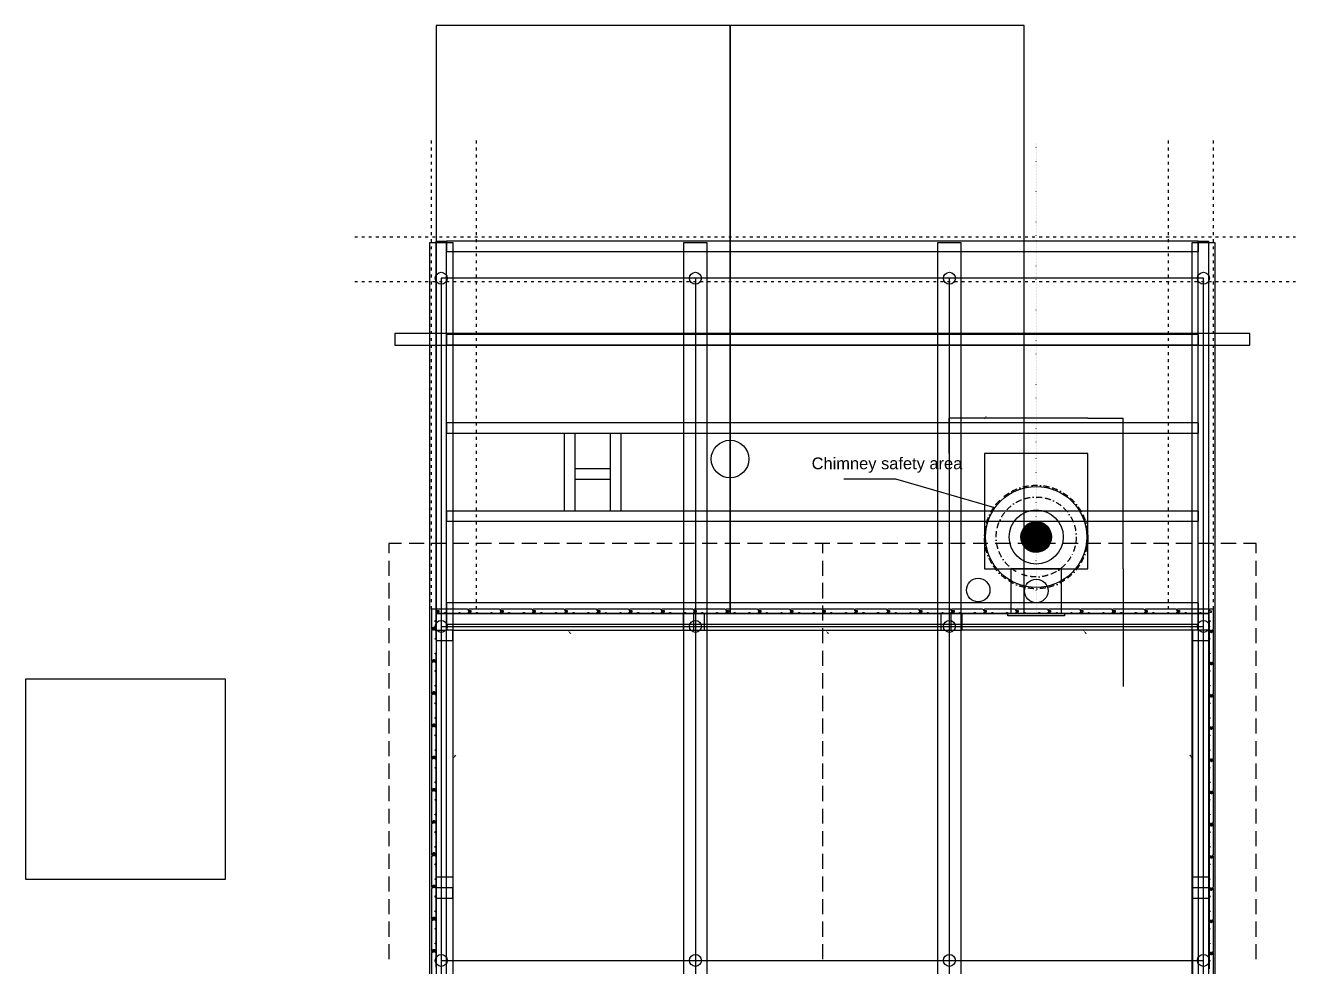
# Model space of a CAD drawing. Header units: millimetres. Extents: x -32864 to 44414, y -51818 to 3927.
# Drawn here: x -5400 to 0, y -17372 to -13371 of the extents above; entities that cross this region are included whole.
import ezdxf

# ---------------------------------------------------------------- set-up
doc = ezdxf.new("R2010")
doc.units = ezdxf.units.MM
doc.header["$MEASUREMENT"] = 0
for name, pattern in [('ACAD_ISO03W100', [30, 12, -18]), ('BORDERX2', [88.9, 25.4, -12.7, 25.4, -12.7, 0, -12.7]), ('DOT', [6.35, 0, -6.35])]:
    doc.linetypes.add(name, pattern=pattern)
doc.layers.get('0').update_dxf_attribs({"true_color": 0xffffff})
for name, color, linetype, lineweight, true_color in [('Dim', 1, 'Continuous', 25, 0xff0000), ('elements', 4, 'Continuous', 25, 0x00ffff), ('Elements2', 54, 'Continuous', 25, 0x7f7f00), ('fundament', 5, 'Continuous', 25, 0x0000ff), ('rostverk', 3, 'Continuous', 25, 0x00ff00)]:
    doc.layers.add(name, color=color, linetype=linetype, lineweight=lineweight, true_color=true_color)
doc.layers.add('heater', color=6, linetype='Continuous', true_color=0xff00ff)
doc.styles.get("Standard").update_dxf_attribs({"font": ''})
doc.styles.add('textstyle9', font='')
doc.styles.get('Standard').set_extended_font_data('txt')
doc.styles.get('textstyle9').set_extended_font_data('Arial')
doc.dimstyles.get("Standard").update_dxf_attribs({"dimtxt": 18, "dimasz": 18, "dimexe": 9, "dimexo": 4.5, "dimgap": 4.5, "dimtad": 1, "dimtxsty": 'Standard', "dimcen": 2.5, "dimadec": 0, "dimazin": 0, "dimtfac": 1, "dimtmove": 0, "dimatfit": 3, "dimfxl": 1, "dimarcsym": 0})

# ---------------------------------------------------------------- blocks, each defined once
blk = doc.blocks.new('UpperView')
at = {"layer": 'elements'}
for points in [[(770.6, 4714.8), (760.5, 4731.7), (775.7, 4718.2)], [(1866.7, 4714.8), (1856.6, 4731.7), (1871.8, 4718.2)], [(2962.8, 4714.8), (2951, 4731.7), (2967.8, 4718.2)], [(286.7, 4197.1), (271.5, 4183.7), (281.6, 4202.2)], [(3408, 4202.2), (3416.4, 4183.7), (3402.9, 4198.8)]]:
    blk.add_hatch(color=256, dxfattribs=at).paths.add_polyline_path(points)
for points in [[(54, 5099.3), (0, 5099.3), (0, 5058.8)], [(150.1, 5099.3), (86, 5099.3)], [(244.5, 5099.3), (182.1, 5099.3)], [(340.6, 5099.3), (276.5, 5099.3)], [(436.7, 5099.3), (372.7, 5099.3)], [(532.9, 5099.3), (468.8, 5099.3)], [(629, 5099.3), (564.9, 5099.3)], [(725.1, 5099.3), (661, 5099.3)], [(821.2, 5099.3), (757.1, 5099.3)], [(917.3, 5099.3), (853.3, 5099.3)], [(1011.8, 5099.3), (949.4, 5099.3)], [(1107.9, 5099.3), (1043.8, 5099.3)], [(1204, 5099.3), (1139.9, 5099.3)], [(1300.1, 5099.3), (1236, 5099.3)], [(1396.2, 5099.3), (1332.2, 5099.3)], [(1492.4, 5099.3), (1428.3, 5099.3)], [(1588.5, 5099.3), (1524.4, 5099.3)], [(1682.9, 5099.3), (1620.5, 5099.3)], [(1779, 5099.3), (1716.6, 5099.3)], [(1875.1, 5099.3), (1811.1, 5099.3)], [(1844.8, 5058.8), (1844.8, 5099.3)], [(1971.3, 5099.3), (1907.2, 5099.3)], [(2067.4, 5099.3), (2003.3, 5099.3)], [(2163.5, 5099.3), (2099.4, 5099.3)], [(2259.6, 5099.3), (2195.5, 5099.3)], [(2355.7, 5099.3), (2291.7, 5099.3)], [(2450.2, 5099.3), (2387.8, 5099.3)], [(2546.3, 5099.3), (2483.9, 5099.3)], [(2644.1, 5099.3), (2578.3, 5099.3)], [(2738.5, 5099.3), (2674.4, 5099.3)], [(2834.6, 5099.3), (2770.6, 5099.3)], [(2930.8, 5099.3), (2866.7, 5099.3)], [(3026.9, 5099.3), (2962.8, 5099.3)], [(3123, 5099.3), (3058.9, 5099.3)], [(3219.1, 5099.3), (3155, 5099.3)], [(3315.2, 5099.3), (3251.1, 5099.3)], [(3411.3, 5099.3), (3345.6, 5099.3)], [(3505.8, 5099.3), (3441.7, 5099.3)], [(3601.9, 5099.3), (3537.8, 5099.3)], [(3687.9, 5058.8), (3687.9, 5099.3), (3633.9, 5099.3)], [(0, 5026.8), (0, 4962.7)], [(1844.8, 4962.7), (1844.8, 5026.8)], [(3687.9, 4962.7), (3687.9, 5026.8)], [(0, 4932.4), (0, 4866.6)], [(1844.8, 4866.6), (1844.8, 4932.4)], [(3687.9, 4866.6), (3687.9, 4932.4)], [(0, 4836.2), (0, 4772.2)], [(200.7, 4817.7), (200.7, 4821.1), (182.1, 4821.1), (182.1, 4735.1), (185.5, 4731.7)], [(204, 4821.1), (200.7, 4817.7)], [(200.7, 4817.7), (200.7, 4772.2)], [(200.7, 4814.3), (212.5, 4814.3)], [(212.5, 4807.6), (200.7, 4807.6)], [(337.3, 4817.7), (333.9, 4821.1), (204, 4821.1)], [(212.5, 4814.3), (212.5, 4807.6)], [(473.8, 4817.7), (470.5, 4821.1), (340.6, 4821.1), (337.3, 4817.7)], [(337.3, 4817.7), (337.3, 4814.3)], [(337.3, 4814.3), (349.1, 4814.3), (349.1, 4807.6), (337.3, 4807.6), (337.3, 4807.6), (347.4, 4807.6), (347.4, 4812.6), (337.3, 4814.3), (337.3, 4814.3)], [(337.3, 4807.6), (337.3, 4802.5), (372.7, 4802.5)], [(610.4, 4817.7), (607.1, 4821.1), (477.2, 4821.1), (473.8, 4817.7)], [(473.8, 4817.7), (473.8, 4814.3)], [(473.8, 4814.3), (485.6, 4814.3), (485.6, 4807.6), (473.8, 4807.6), (473.8, 4807.6), (484, 4807.6), (484, 4812.6), (473.8, 4814.3), (473.8, 4814.3)], [(473.8, 4807.6), (473.8, 4802.5), (509.3, 4802.5)], [(748.7, 4817.7), (745.3, 4821.1), (615.5, 4821.1), (610.4, 4817.7)], [(610.4, 4817.7), (610.4, 4814.3)], [(610.4, 4814.3), (622.2, 4814.3), (622.2, 4807.6), (610.4, 4807.6), (610.4, 4807.6), (622.2, 4807.6), (622.2, 4812.6), (610.4, 4814.3), (610.4, 4814.3)], [(610.4, 4807.6), (610.4, 4802.5)], [(885.3, 4817.7), (881.9, 4821.1), (752.1, 4821.1), (748.7, 4817.7)], [(748.7, 4817.7), (748.7, 4814.3)], [(748.7, 4814.3), (758.8, 4814.3), (758.8, 4807.6), (748.7, 4807.6), (748.7, 4807.6), (758.8, 4807.6), (758.8, 4812.6), (748.7, 4814.3), (748.7, 4814.3)], [(748.7, 4807.6), (748.7, 4802.5), (784.1, 4802.5)], [(1021.9, 4817.7), (1018.5, 4821.1), (888.7, 4821.1), (885.3, 4817.7)], [(885.3, 4814.3), (885.3, 4817.7)], [(885.3, 4814.3), (897.1, 4814.3), (897.1, 4807.6), (885.3, 4807.6), (885.3, 4807.6), (895.4, 4807.6), (895.4, 4812.6), (885.3, 4814.3), (885.3, 4814.3)], [(920.7, 4802.5), (885.3, 4802.5), (885.3, 4807.6)], [(1158.5, 4817.7), (1155.1, 4821.1), (1025.3, 4821.1), (1021.9, 4817.7)], [(1021.9, 4817.7), (1021.9, 4814.3)], [(1021.9, 4814.3), (1033.7, 4814.3), (1033.7, 4807.6), (1021.9, 4807.6), (1021.9, 4807.6), (1032, 4807.6), (1032, 4812.6), (1021.9, 4814.3), (1021.9, 4814.3)], [(1057.3, 4802.5), (1021.9, 4802.5), (1021.9, 4807.6)], [(1295.1, 4817.7), (1291.7, 4821.1), (1161.8, 4821.1), (1158.5, 4817.7)], [(1158.5, 4817.7), (1158.5, 4814.3)], [(1158.5, 4814.3), (1170.3, 4814.3), (1170.3, 4807.6), (1158.5, 4807.6), (1158.5, 4807.6), (1168.6, 4807.6), (1168.6, 4812.6), (1158.5, 4814.3), (1158.5, 4814.3)], [(1158.5, 4807.6), (1158.5, 4802.5), (1193.9, 4802.5)], [(1433.3, 4817.7), (1430, 4821.1), (1300.1, 4821.1), (1295.1, 4817.7)], [(1295.1, 4817.7), (1295.1, 4814.3)], [(1295.1, 4814.3), (1306.9, 4814.3), (1306.9, 4807.6), (1295.1, 4807.6), (1295.1, 4807.6), (1306.9, 4807.6), (1306.9, 4812.6), (1295.1, 4814.3), (1295.1, 4814.3)], [(1295.1, 4807.6), (1295.1, 4802.5)], [(1569.9, 4817.7), (1566.6, 4821.1), (1436.7, 4821.1), (1433.3, 4817.7)], [(1433.3, 4817.7), (1433.3, 4814.3)], [(1433.3, 4814.3), (1443.5, 4814.3), (1443.5, 4807.6), (1433.3, 4807.6), (1433.3, 4807.6), (1443.5, 4807.6), (1443.5, 4812.6), (1433.3, 4814.3), (1433.3, 4814.3)], [(1433.3, 4807.6), (1433.3, 4802.5)], [(1706.5, 4817.7), (1703.1, 4821.1), (1573.3, 4821.1), (1569.9, 4817.7)], [(1569.9, 4817.7), (1569.9, 4814.3)], [(1569.9, 4814.3), (1581.7, 4814.3), (1581.7, 4807.6), (1569.9, 4807.6), (1569.9, 4807.6), (1580, 4807.6), (1580, 4812.6), (1569.9, 4814.3), (1569.9, 4814.3)], [(1569.9, 4807.6), (1569.9, 4802.5)], [(1844.8, 4817.7), (1839.7, 4821.1), (1709.9, 4821.1), (1706.5, 4817.7)], [(1706.5, 4817.7), (1706.5, 4814.3)], [(1706.5, 4814.3), (1718.3, 4814.3), (1718.3, 4807.6), (1706.5, 4807.6), (1706.5, 4807.6), (1716.6, 4807.6), (1716.6, 4812.6), (1706.5, 4814.3), (1706.5, 4814.3)], [(1706.5, 4807.6), (1706.5, 4802.5), (1741.9, 4802.5)], [(1844.8, 4772.2), (1844.8, 4836.2)], [(1981.4, 4814.3), (1981.4, 4817.7), (1978, 4821.1), (1848.2, 4821.1), (1844.8, 4817.7)], [(1844.8, 4817.7), (1844.8, 4814.3)], [(1844.8, 4814.3), (1854.9, 4814.3), (1854.9, 4807.6), (1844.8, 4807.6), (1844.8, 4807.6), (1853.2, 4807.6), (1853.2, 4812.6), (1844.8, 4814.3), (1844.8, 4814.3)], [(1844.8, 4807.6), (1844.8, 4802.5)], [(2118, 4817.7), (2114.6, 4821.1), (1984.7, 4821.1), (1981.4, 4817.7)], [(1981.4, 4814.3), (1991.5, 4814.3), (1991.5, 4807.6), (1981.4, 4807.6), (1981.4, 4807.6), (1991.5, 4807.6), (1991.5, 4812.6), (1981.4, 4814.3), (1981.4, 4814.3)], [(2015.1, 4802.5), (1981.4, 4802.5), (1981.4, 4807.6)], [(2254.6, 4817.7), (2251.2, 4821.1), (2121.3, 4821.1), (2118, 4817.7)], [(2118, 4814.3), (2118, 4817.7)], [(2118, 4814.3), (2128.1, 4814.3), (2128.1, 4807.6), (2118, 4807.6), (2118, 4807.6), (2128.1, 4807.6), (2128.1, 4812.6), (2118, 4814.3), (2118, 4814.3)], [(2153.4, 4802.5), (2118, 4802.5), (2118, 4807.6)], [(2391.1, 4817.7), (2387.8, 4821.1), (2257.9, 4821.1), (2254.6, 4817.7)], [(2254.6, 4814.3), (2266.4, 4814.3), (2266.4, 4807.6), (2254.6, 4807.6), (2254.6, 4807.6), (2264.7, 4807.6), (2264.7, 4812.6), (2254.6, 4814.3), (2254.6, 4817.7)], [(2254.6, 4802.5), (2254.6, 4807.6)], [(2529.4, 4814.3), (2529.4, 4817.7), (2524.4, 4821.1), (2394.5, 4821.1), (2391.1, 4817.7)], [(2391.1, 4814.3), (2391.1, 4817.7)], [(2391.1, 4814.3), (2402.9, 4814.3), (2402.9, 4807.6), (2391.1, 4807.6), (2391.1, 4807.6), (2401.3, 4807.6), (2401.3, 4812.6), (2391.1, 4814.3), (2391.1, 4814.3)], [(2391.1, 4802.5), (2391.1, 4807.6)], [(2666, 4817.7), (2662.6, 4821.1), (2532.8, 4821.1), (2529.4, 4817.7)], [(2529.4, 4814.3), (2539.5, 4814.3), (2539.5, 4807.6), (2529.4, 4807.6), (2529.4, 4807.6), (2537.8, 4807.6), (2537.8, 4812.6), (2529.4, 4814.3), (2529.4, 4814.3)], [(2529.4, 4807.6), (2529.4, 4802.5)], [(2802.6, 4814.3), (2802.6, 4817.7), (2799.2, 4821.1), (2669.4, 4821.1), (2666, 4817.7)], [(2666, 4814.3), (2676.1, 4814.3), (2676.1, 4807.6), (2666, 4807.6), (2666, 4807.6), (2676.1, 4807.6), (2676.1, 4812.6), (2666, 4814.3), (2666, 4817.7)], [(2666, 4807.6), (2666, 4802.5), (2699.7, 4802.5)], [(2939.2, 4817.7), (2935.8, 4821.1), (2806, 4821.1), (2802.6, 4817.7)], [(2802.6, 4814.3), (2812.7, 4814.3), (2812.7, 4807.6), (2802.6, 4807.6), (2802.6, 4807.6), (2812.7, 4807.6), (2812.7, 4812.6), (2802.6, 4814.3), (2802.6, 4814.3)], [(2838, 4802.5), (2802.6, 4802.5), (2802.6, 4807.6)], [(3075.8, 4817.7), (3072.4, 4821.1), (2942.6, 4821.1), (2939.2, 4817.7)], [(2939.2, 4817.7), (2939.2, 4814.3)], [(2939.2, 4814.3), (2951, 4814.3), (2951, 4807.6), (2939.2, 4807.6), (2939.2, 4807.6), (2949.3, 4807.6), (2949.3, 4812.6), (2939.2, 4814.3), (2939.2, 4814.3)], [(2974.6, 4802.5), (2939.2, 4802.5), (2939.2, 4807.6)], [(3214, 4817.7), (3209, 4821.1), (3079.1, 4821.1), (3075.8, 4817.7)], [(3075.8, 4817.7), (3075.8, 4814.3)], [(3075.8, 4814.3), (3087.6, 4814.3), (3087.6, 4807.6), (3075.8, 4807.6), (3075.8, 4807.6), (3085.9, 4807.6), (3085.9, 4812.6), (3075.8, 4814.3), (3075.8, 4814.3)], [(3075.8, 4807.6), (3075.8, 4802.5), (3111.2, 4802.5)], [(3350.6, 4817.7), (3347.3, 4821.1), (3217.4, 4821.1), (3214, 4817.7)], [(3214, 4817.7), (3214, 4814.3)], [(3214, 4814.3), (3224.2, 4814.3), (3224.2, 4807.6), (3214, 4807.6), (3214, 4807.6), (3222.5, 4807.6), (3222.5, 4812.6), (3214, 4814.3), (3214, 4814.3)], [(3214, 4802.5), (3214, 4807.6)], [(3487.2, 4817.7), (3483.8, 4821.1), (3354, 4821.1), (3350.6, 4817.7)], [(3350.6, 4814.3), (3350.6, 4817.7)], [(3350.6, 4814.3), (3360.8, 4814.3), (3360.8, 4807.6), (3350.6, 4807.6), (3350.6, 4807.6), (3360.8, 4807.6), (3360.8, 4812.6), (3350.6, 4814.3), (3350.6, 4814.3)], [(3350.6, 4802.5), (3350.6, 4807.6)], [(3502.4, 4731.7), (3505.8, 4735.1), (3505.8, 4821.1), (3487.2, 4821.1), (3487.2, 4817.7)], [(3487.2, 4772.2), (3487.2, 4817.7)], [(3487.2, 4807.6), (3497.3, 4807.6), (3497.3, 4812.6), (3487.2, 4814.3)], [(3687.9, 4772.2), (3687.9, 4836.2)], [(200.7, 4767.1), (197.3, 4767.1), (197.3, 4772.2), (200.7, 4772.2)], [(200.7, 4802.5), (239.5, 4802.5)], [(200.7, 4731.7), (200.7, 4802.5)], [(200.7, 4731.7), (200.7, 4767.1)], [(236.1, 4802.5), (236.1, 4805.9), (239.5, 4805.9), (239.5, 4802.5), (246.2, 4802.5)], [(246.2, 4802.5), (337.3, 4802.5)], [(246.2, 4731.7), (246.2, 4802.5)], [(298.5, 4802.5), (298.5, 4805.9), (301.8, 4805.9), (301.8, 4802.5)], [(372.7, 4802.5), (372.7, 4805.9), (377.7, 4805.9), (377.7, 4802.5)], [(372.7, 4802.5), (438.4, 4802.5)], [(435.1, 4802.5), (435.1, 4805.9), (438.4, 4805.9), (438.4, 4802.5), (473.8, 4802.5)], [(509.3, 4802.5), (509.3, 4805.9), (512.6, 4805.9), (512.6, 4802.5)], [(509.3, 4802.5), (512.6, 4802.5), (519.4, 4802.5), (526.1, 4802.5), (531.2, 4802.5), (537.9, 4802.5), (544.7, 4802.5), (549.7, 4802.5), (556.5, 4802.5), (561.5, 4802.5), (568.3, 4802.5), (575, 4802.5), (580.1, 4802.5), (586.8, 4802.5), (593.6, 4802.5), (598.6, 4802.5), (605.4, 4802.5), (610.4, 4802.5), (617.2, 4802.5), (623.9, 4802.5), (629, 4802.5), (635.7, 4802.5), (642.5, 4802.5), (647.5, 4802.5), (654.3, 4802.5), (659.3, 4802.5), (666.1, 4802.5), (672.8, 4802.5), (677.9, 4802.5), (684.6, 4802.5), (691.4, 4802.5), (696.4, 4802.5), (703.2, 4802.5), (708.2, 4802.5), (713.3, 4802.5)], [(571.6, 4802.5), (571.6, 4805.9), (576.7, 4805.9), (576.7, 4802.5)], [(645.8, 4802.5), (645.8, 4805.9), (650.9, 4805.9), (650.9, 4802.5)], [(708.2, 4802.5), (708.2, 4805.9), (713.3, 4805.9), (713.3, 4802.5), (748.7, 4802.5)], [(784.1, 4802.5), (784.1, 4805.9), (787.5, 4805.9), (787.5, 4802.5), (846.5, 4802.5)], [(787.5, 4802.5), (784.1, 4802.5)], [(846.5, 4802.5), (846.5, 4805.9), (849.9, 4805.9), (849.9, 4802.5), (885.3, 4802.5)], [(849.9, 4802.5), (846.5, 4802.5)], [(920.7, 4802.5), (920.7, 4805.9), (924.1, 4805.9), (924.1, 4802.5), (983.1, 4802.5)], [(924.1, 4802.5), (920.7, 4802.5)], [(983.1, 4802.5), (983.1, 4805.9), (986.5, 4805.9), (986.5, 4802.5), (1021.9, 4802.5)], [(986.5, 4802.5), (983.1, 4802.5)], [(1057.3, 4802.5), (1057.3, 4805.9), (1062.4, 4805.9), (1062.4, 4802.5), (1119.7, 4802.5)], [(1062.4, 4802.5), (1057.3, 4802.5)], [(1119.7, 4802.5), (1119.7, 4805.9), (1124.7, 4805.9), (1124.7, 4802.5)], [(1119.7, 4802.5), (1158.5, 4802.5)], [(1193.9, 4802.5), (1193.9, 4805.9), (1198.9, 4805.9), (1198.9, 4802.5)], [(1198.9, 4802.5), (1193.9, 4802.5)], [(1256.3, 4802.5), (1198.9, 4802.5)], [(1251.2, 4802.5), (1251.2, 4731.7), (1295.1, 4731.7)], [(1256.3, 4802.5), (1256.3, 4805.9), (1261.3, 4805.9), (1261.3, 4802.5)], [(1256.3, 4802.5), (1295.1, 4802.5)], [(1295.1, 4802.5), (1295.1, 4731.7), (1340.6, 4731.7)], [(1295.1, 4802.5), (1335.5, 4802.5)], [(1330.5, 4802.5), (1330.5, 4805.9), (1335.5, 4805.9), (1335.5, 4802.5), (1340.6, 4802.5)], [(1340.6, 4802.5), (1392.9, 4802.5), (1401.3, 4802.5), (1411.4, 4802.5), (1419.8, 4802.5), (1428.3, 4802.5), (1436.7, 4802.5), (1445.1, 4802.5), (1453.6, 4802.5), (1462, 4802.5), (1470.4, 4802.5), (1478.9, 4802.5), (1487.3, 4802.5), (1495.7, 4802.5), (1505.8, 4802.5), (1514.3, 4802.5), (1522.7, 4802.5), (1531.1, 4802.5), (1534.5, 4802.5)], [(1340.6, 4802.5), (1340.6, 4731.7), (2347.3, 4731.7)], [(1392.9, 4802.5), (1392.9, 4805.9), (1397.9, 4805.9), (1397.9, 4802.5)], [(1468.7, 4802.5), (1468.7, 4805.9), (1472.1, 4805.9), (1472.1, 4802.5)], [(1531.1, 4802.5), (1531.1, 4805.9), (1534.5, 4805.9), (1534.5, 4802.5), (1569.9, 4802.5)], [(1569.9, 4802.5), (1608.7, 4802.5)], [(1605.3, 4802.5), (1605.3, 4805.9), (1608.7, 4805.9), (1608.7, 4802.5), (1667.7, 4802.5)], [(1667.7, 4802.5), (1667.7, 4805.9), (1671.1, 4805.9), (1671.1, 4802.5), (1706.5, 4802.5)], [(1671.1, 4802.5), (1667.7, 4802.5)], [(1741.9, 4802.5), (1741.9, 4805.9), (1747, 4805.9), (1747, 4802.5), (1804.3, 4802.5)], [(1747, 4802.5), (1741.9, 4802.5)], [(1804.3, 4802.5), (1804.3, 4805.9), (1809.4, 4805.9), (1809.4, 4802.5), (1844.8, 4802.5)], [(1809.4, 4802.5), (1804.3, 4802.5)], [(1844.8, 4802.5), (1946, 4802.5)], [(1878.5, 4802.5), (1878.5, 4805.9), (1883.6, 4805.9), (1883.6, 4802.5)], [(1940.9, 4802.5), (1940.9, 4805.9), (1946, 4805.9), (1946, 4802.5), (1981.4, 4802.5)], [(2015.1, 4802.5), (2015.1, 4805.9), (2020.2, 4805.9), (2020.2, 4802.5)], [(2015.1, 4802.5), (2082.6, 4802.5)], [(2077.5, 4802.5), (2077.5, 4805.9), (2082.6, 4805.9), (2082.6, 4802.5), (2118, 4802.5)], [(2153.4, 4802.5), (2153.4, 4805.9), (2156.7, 4805.9), (2156.7, 4802.5)], [(2153.4, 4802.5), (2293.3, 4802.5)], [(2215.8, 4802.5), (2215.8, 4805.9), (2219.1, 4805.9), (2219.1, 4802.5)], [(2290, 4802.5), (2290, 4805.9), (2293.3, 4805.9), (2293.3, 4802.5), (2347.3, 4802.5)], [(2347.3, 4802.5), (2347.3, 4731.7), (2391.1, 4731.7)], [(2347.3, 4802.5), (2391.1, 4802.5)], [(2352.4, 4802.5), (2352.4, 4805.9), (2355.7, 4805.9), (2355.7, 4802.5)], [(2391.1, 4731.7), (2391.1, 4802.5), (2436.7, 4802.5)], [(2426.6, 4802.5), (2426.6, 4805.9), (2431.6, 4805.9), (2431.6, 4802.5)], [(2488.9, 4802.5), (2436.7, 4802.5)], [(2436.7, 4802.5), (2436.7, 4731.7)], [(2488.9, 4805.9), (2494, 4805.9), (2494, 4802.5), (2488.9, 4802.5), (2488.9, 4805.9)], [(2494, 4802.5), (2666, 4802.5)], [(2563.1, 4802.5), (2563.1, 4805.9), (2568.2, 4805.9), (2568.2, 4802.5)], [(2625.5, 4802.5), (2625.5, 4805.9), (2630.6, 4805.9), (2630.6, 4802.5)], [(2699.7, 4802.5), (2699.7, 4805.9), (2704.8, 4805.9), (2704.8, 4802.5), (2762.1, 4802.5)], [(2704.8, 4802.5), (2699.7, 4802.5)], [(2762.1, 4802.5), (2762.1, 4805.9), (2767.2, 4805.9), (2767.2, 4802.5), (2802.6, 4802.5)], [(2767.2, 4802.5), (2762.1, 4802.5)], [(2838, 4802.5), (2838, 4805.9), (2841.4, 4805.9), (2841.4, 4802.5), (2900.4, 4802.5)], [(2841.4, 4802.5), (2838, 4802.5)], [(2900.4, 4802.5), (2900.4, 4805.9), (2903.8, 4805.9), (2903.8, 4802.5)], [(2900.4, 4802.5), (2939.2, 4802.5)], [(2974.6, 4802.5), (2974.6, 4805.9), (2978, 4805.9), (2978, 4802.5), (3037, 4802.5)], [(2978, 4802.5), (2974.6, 4802.5)], [(3037, 4802.5), (3037, 4805.9), (3040.4, 4805.9), (3040.4, 4802.5)], [(3037, 4802.5), (3075.8, 4802.5)], [(3111.2, 4802.5), (3111.2, 4805.9), (3116.2, 4805.9), (3116.2, 4802.5), (3173.6, 4802.5)], [(3116.2, 4802.5), (3111.2, 4802.5)], [(3173.6, 4802.5), (3173.6, 4805.9), (3178.6, 4805.9), (3178.6, 4802.5)], [(3173.6, 4802.5), (3178.6, 4802.5), (3183.7, 4802.5), (3188.8, 4802.5), (3193.8, 4802.5), (3198.9, 4802.5), (3205.6, 4802.5), (3210.7, 4802.5), (3215.7, 4802.5), (3220.8, 4802.5), (3225.8, 4802.5), (3232.6, 4802.5), (3237.7, 4802.5), (3242.7, 4802.5), (3247.8, 4802.5), (3252.8, 4802.5), (3259.6, 4802.5), (3264.6, 4802.5), (3269.7, 4802.5), (3274.8, 4802.5), (3279.8, 4802.5), (3286.6, 4802.5), (3291.6, 4802.5), (3296.7, 4802.5), (3301.7, 4802.5), (3306.8, 4802.5), (3313.5, 4802.5), (3318.6, 4802.5), (3323.7, 4802.5), (3328.7, 4802.5), (3333.8, 4802.5), (3340.5, 4802.5), (3345.6, 4802.5), (3350.6, 4802.5), (3386, 4802.5)], [(3247.8, 4802.5), (3247.8, 4805.9), (3252.8, 4805.9), (3252.8, 4802.5)], [(3311.8, 4802.5), (3311.8, 4805.9), (3315.2, 4805.9), (3315.2, 4802.5)], [(3386, 4805.9), (3389.4, 4805.9), (3389.4, 4802.5), (3386, 4802.5), (3386, 4805.9)], [(3448.4, 4802.5), (3389.4, 4802.5)], [(3441.7, 4731.7), (3441.7, 4802.5)], [(3448.4, 4802.5), (3448.4, 4805.9), (3451.8, 4805.9), (3451.8, 4802.5), (3487.2, 4802.5)], [(3451.8, 4802.5), (3448.4, 4802.5)], [(3487.2, 4772.2), (3490.6, 4772.2), (3490.6, 4767.1), (3487.2, 4767.1)], [(3487.2, 4767.1), (3487.2, 4772.2)], [(3487.2, 4767.1), (3487.2, 4731.7)], [(0, 4740.1), (0, 4676)], [(185.5, 4731.7), (182.1, 4728.3), (182.1, 4598.5), (185.5, 4595.1), (182.1, 4591.7), (182.1, 4461.9), (185.5, 4458.5), (182.1, 4455.1), (182.1, 4325.3), (185.5, 4320.2), (182.1, 4316.9), (182.1, 4187), (185.5, 4183.7), (182.1, 4180.3), (182.1, 4050.4), (185.5, 4047.1), (182.1, 4043.7), (182.1, 3913.9), (185.5, 3910.5), (182.1, 3907.1), (182.1, 3777.3), (185.5, 3772.2), (182.1, 3770.5), (182.1, 3640.7), (185.5, 3635.6)], [(188.9, 4731.7), (185.5, 4731.7)], [(188.9, 4731.7), (188.9, 4743.5), (195.6, 4743.5), (195.6, 4731.7)], [(195.6, 4731.7), (193.9, 4741.8), (188.9, 4741.8), (188.9, 4731.7), (188.9, 4731.7)], [(195.6, 4731.7), (200.7, 4731.7)], [(200.7, 4696.3), (200.7, 4731.7)], [(200.7, 4731.7), (246.2, 4731.7)], [(271.5, 4731.7), (246.2, 4731.7)], [(271.5, 4686.2), (271.5, 4731.7)], [(271.5, 4731.7), (1251.2, 4731.7)], [(1844.8, 4676), (1844.8, 4740.1)], [(2391.1, 4731.7), (2436.7, 4731.7)], [(3441.7, 4731.7), (2436.7, 4731.7)], [(3416.4, 4731.7), (3416.4, 4686.2)], [(3487.2, 4731.7), (3441.7, 4731.7)], [(3492.3, 4731.7), (3487.2, 4731.7)], [(3487.2, 4731.7), (3487.2, 4692.9)], [(3492.3, 4731.7), (3492.3, 4731.7), (3494, 4721.6), (3497.3, 4721.6), (3499, 4731.7)], [(3499, 4731.7), (3499, 4721.6), (3494, 4721.6), (3492.3, 4731.7)], [(3502.4, 4731.7), (3499, 4731.7)], [(3502.4, 3635.6), (3505.8, 3640.7), (3505.8, 3770.5), (3502.4, 3772.2), (3505.8, 3777.3), (3505.8, 3907.1), (3502.4, 3910.5), (3505.8, 3913.9), (3505.8, 4043.7), (3502.4, 4047.1), (3505.8, 4050.4), (3505.8, 4180.3), (3502.4, 4183.7), (3505.8, 4187), (3505.8, 4316.9), (3502.4, 4320.2), (3505.8, 4325.3), (3505.8, 4455.1), (3502.4, 4458.5), (3505.8, 4461.9), (3505.8, 4591.7), (3502.4, 4595.1), (3505.8, 4598.5), (3505.8, 4728.3), (3502.4, 4731.7)], [(3687.9, 4676), (3687.9, 4740.1)], [(0, 4644), (0, 4579.9)], [(200.7, 4692.9), (197.3, 4692.9), (197.3, 4696.3), (200.7, 4696.3)], [(200.7, 4696.3), (200.7, 4692.9)], [(200.7, 4692.9), (200.7, 4633.9)], [(271.5, 4686.2), (200.7, 4686.2)], [(271.5, 4686.2), (271.5, 3635.6)], [(1844.8, 4579.9), (1844.8, 4644)], [(3487.2, 4686.2), (3416.4, 4686.2), (3416.4, 3681.1)], [(3487.2, 4696.3), (3490.6, 4696.3), (3490.6, 4692.9), (3487.2, 4692.9)], [(3487.2, 4692.9), (3487.2, 4686.2), (3487.2, 4672.7), (3487.2, 4659.2), (3487.2, 4645.7), (3487.2, 4632.2), (3487.2, 4618.7), (3487.2, 4605.2), (3487.2, 4590), (3487.2, 4576.6), (3487.2, 4563.1), (3487.2, 4549.6), (3487.2, 4536.1), (3487.2, 4522.6), (3487.2, 4509.1), (3487.2, 4495.6), (3487.2, 4482.1), (3487.2, 4468.6), (3487.2, 4453.5), (3487.2, 4440), (3487.2, 4426.5), (3487.2, 4413), (3487.2, 4399.5), (3487.2, 4386), (3487.2, 4372.5), (3487.2, 4359), (3487.2, 4345.5), (3487.2, 4332), (3487.2, 4316.9), (3487.2, 4303.4), (3487.2, 4289.9), (3487.2, 4276.4), (3487.2, 4262.9), (3487.2, 4249.4), (3487.2, 4235.9), (3487.2, 4222.4), (3487.2, 4208.9), (3487.2, 4195.5), (3487.2, 4180.3), (3487.2, 4166.8), (3487.2, 4153.3), (3487.2, 4139.8), (3487.2, 4126.3), (3487.2, 4112.8), (3487.2, 4099.3), (3487.2, 4085.9), (3487.2, 4072.4), (3487.2, 4058.9), (3487.2, 4043.7), (3487.2, 4030.2), (3487.2, 4016.7), (3487.2, 4003.2), (3487.2, 3989.7), (3487.2, 3976.2), (3487.2, 3962.8), (3487.2, 3949.3), (3487.2, 3935.8), (3487.2, 3922.3), (3487.2, 3907.1), (3487.2, 3893.6), (3487.2, 3880.1), (3487.2, 3866.6), (3487.2, 3853.1), (3487.2, 3839.7), (3487.2, 3826.2), (3487.2, 3812.7), (3487.2, 3807.6)], [(3687.9, 4579.9), (3687.9, 4644)], [(188.9, 4595.1), (185.5, 4595.1)], [(195.6, 4595.1), (193.9, 4605.2), (188.9, 4605.2), (188.9, 4595.1), (188.9, 4595.1)], [(188.9, 4595.1), (188.9, 4605.2), (195.6, 4605.2), (195.6, 4595.1)], [(195.6, 4595.1), (200.7, 4595.1)], [(200.7, 4630.5), (197.3, 4630.5), (197.3, 4633.9), (200.7, 4633.9)], [(200.7, 4556.3), (200.7, 4633.9)], [(3487.2, 4633.9), (3490.6, 4633.9), (3490.6, 4630.5), (3487.2, 4630.5)], [(3492.3, 4595.1), (3487.2, 4595.1)], [(3492.3, 4595.1), (3492.3, 4595.1), (3494, 4585), (3497.3, 4585), (3499, 4595.1)], [(3499, 4595.1), (3499, 4583.3), (3494, 4583.3), (3492.3, 4595.1)], [(3499, 4595.1), (3502.4, 4595.1)], [(0, 4547.9), (0, 4483.8)], [(200.7, 4556.3), (197.3, 4556.3), (197.3, 4559.7), (200.7, 4559.7)], [(200.7, 4497.3), (200.7, 4556.3)], [(1844.8, 4483.8), (1844.8, 4547.9)], [(3487.2, 4559.7), (3490.6, 4559.7), (3490.6, 4556.3), (3487.2, 4556.3)], [(3687.9, 4483.8), (3687.9, 4547.9)], [(200.7, 4493.9), (197.3, 4493.9), (197.3, 4497.3), (200.7, 4497.3)], [(200.7, 4418), (200.7, 4497.3)], [(3487.2, 4497.3), (3490.6, 4497.3), (3490.6, 4493.9), (3487.2, 4493.9)], [(0, 4451.8), (0, 4387.7)], [(188.9, 4458.5), (185.5, 4458.5)], [(195.6, 4458.5), (193.9, 4468.6), (188.9, 4468.6), (188.9, 4458.5), (188.9, 4458.5)], [(188.9, 4458.5), (188.9, 4468.6), (195.6, 4468.6), (195.6, 4458.5)], [(195.6, 4458.5), (200.7, 4458.5)], [(1844.8, 4387.7), (1844.8, 4451.8)], [(3492.3, 4458.5), (3487.2, 4458.5)], [(3492.3, 4458.5), (3492.3, 4458.5), (3494, 4448.4), (3497.3, 4448.4), (3499, 4458.5)], [(3499, 4458.5), (3499, 4446.7), (3494, 4446.7), (3492.3, 4458.5)], [(3499, 4458.5), (3502.4, 4458.5)], [(3687.9, 4387.7), (3687.9, 4451.8)], [(200.7, 4418), (197.3, 4418), (197.3, 4423.1), (200.7, 4423.1)], [(200.7, 4360.7), (200.7, 4418)], [(3487.2, 4423.1), (3490.6, 4423.1), (3490.6, 4418), (3487.2, 4418)], [(0, 4355.7), (0, 4291.6)], [(188.9, 4320.2), (185.5, 4320.2)], [(195.6, 4320.2), (193.9, 4332), (188.9, 4332), (188.9, 4320.2), (188.9, 4320.2)], [(188.9, 4320.2), (188.9, 4332), (195.6, 4332), (195.6, 4320.2)], [(195.6, 4320.2), (200.7, 4320.2)], [(200.7, 4355.7), (197.3, 4355.7), (197.3, 4360.7), (200.7, 4360.7)], [(200.7, 4281.5), (200.7, 4360.7)], [(1844.8, 4291.6), (1844.8, 4355.7)], [(3487.2, 4360.7), (3490.6, 4360.7), (3490.6, 4355.7), (3487.2, 4355.7)], [(3492.3, 4320.2), (3487.2, 4320.2)], [(3492.3, 4320.2), (3492.3, 4320.2), (3494, 4310.1), (3497.3, 4310.1), (3499, 4320.2)], [(3499, 4320.2), (3499, 4310.1), (3494, 4310.1), (3492.3, 4320.2)], [(3499, 4320.2), (3502.4, 4320.2)], [(3687.9, 4291.6), (3687.9, 4355.7)], [(200.7, 4281.5), (197.3, 4281.5), (197.3, 4286.5), (200.7, 4286.5)], [(200.7, 4222.4), (200.7, 4281.5)], [(3487.2, 4286.5), (3490.6, 4286.5), (3490.6, 4281.5), (3487.2, 4281.5)], [(0, 4259.5), (0, 4195.5)], [(200.7, 4219.1), (197.3, 4219.1), (197.3, 4222.4), (200.7, 4222.4)], [(200.7, 4144.9), (200.7, 4222.4)], [(1844.8, 4195.5), (1844.8, 4259.5)], [(3487.2, 4222.4), (3490.6, 4222.4), (3490.6, 4219.1), (3487.2, 4219.1)], [(3687.9, 4195.5), (3687.9, 4259.5)], [(0, 4165.1), (0, 4099.3)], [(188.9, 4183.7), (185.5, 4183.7)], [(188.9, 4183.7), (188.9, 4195.5), (195.6, 4195.5), (195.6, 4183.7)], [(195.6, 4183.7), (193.9, 4193.8), (188.9, 4193.8), (188.9, 4183.7), (188.9, 4183.7)], [(195.6, 4183.7), (200.7, 4183.7)], [(1844.8, 4099.3), (1844.8, 4165.1)], [(3492.3, 4183.7), (3487.2, 4183.7)], [(3492.3, 4183.7), (3492.3, 4183.7), (3494, 4173.5), (3497.3, 4173.5), (3499, 4183.7)], [(3499, 4183.7), (3499, 4173.5), (3494, 4173.5), (3492.3, 4183.7)], [(3499, 4183.7), (3502.4, 4183.7)], [(3687.9, 4099.3), (3687.9, 4165.1)], [(200.7, 4144.9), (197.3, 4144.9), (197.3, 4148.2), (200.7, 4148.2)], [(200.7, 4085.9), (200.7, 4144.9)], [(3487.2, 4148.2), (3490.6, 4148.2), (3490.6, 4144.9), (3487.2, 4144.9)], [(0, 4069), (0, 4004.9)], [(188.9, 4047.1), (188.9, 4058.9), (195.6, 4058.9), (195.6, 4047.1)], [(195.6, 4047.1), (193.9, 4057.2), (188.9, 4057.2), (188.9, 4047.1), (188.9, 4047.1)], [(200.7, 4082.5), (197.3, 4082.5), (197.3, 4085.9), (200.7, 4085.9)], [(200.7, 3681.1), (200.7, 3733.4), (200.7, 3740.2), (200.7, 3745.2), (200.7, 3750.3), (200.7, 3755.3), (200.7, 3760.4), (200.7, 3767.1), (200.7, 3772.2), (200.7, 3777.3), (200.7, 3782.3), (200.7, 3789.1), (200.7, 3794.1), (200.7, 3799.2), (200.7, 3804.2), (200.7, 3811), (200.7, 3816), (200.7, 3821.1), (200.7, 3826.2), (200.7, 3831.2), (200.7, 3838), (200.7, 3843), (200.7, 3848.1), (200.7, 3853.1), (200.7, 3859.9), (200.7, 3864.9), (200.7, 3870), (200.7, 3875.1), (200.7, 3881.8), (200.7, 3886.9), (200.7, 3891.9), (200.7, 3897), (200.7, 3902), (200.7, 3908.8), (200.7, 3913.9), (200.7, 3918.9), (200.7, 3924), (200.7, 3930.7), (200.7, 3935.8), (200.7, 3940.8), (200.7, 3945.9), (200.7, 3950.9), (200.7, 3957.7), (200.7, 3962.8), (200.7, 3967.8), (200.7, 3972.9), (200.7, 3979.6), (200.7, 3984.7), (200.7, 3989.7), (200.7, 3994.8), (200.7, 4001.5), (200.7, 4006.6), (200.7, 4011.7), (200.7, 4016.7), (200.7, 4021.8), (200.7, 4028.5), (200.7, 4033.6), (200.7, 4038.6), (200.7, 4043.7), (200.7, 4050.4), (200.7, 4055.5), (200.7, 4060.6), (200.7, 4065.6), (200.7, 4072.4), (200.7, 4077.4), (200.7, 4082.5), (200.7, 4085.9)], [(1844.8, 4004.9), (1844.8, 4069)], [(3487.2, 4085.9), (3490.6, 4085.9), (3490.6, 4082.5), (3487.2, 4082.5)], [(3687.9, 4004.9), (3687.9, 4069)], [(188.9, 4047.1), (185.5, 4047.1)], [(195.6, 4047.1), (200.7, 4047.1)], [(200.7, 4008.3), (197.3, 4008.3), (197.3, 4011.7), (200.7, 4011.7)], [(3492.3, 4047.1), (3487.2, 4047.1)], [(3487.2, 4011.7), (3490.6, 4011.7), (3490.6, 4008.3), (3487.2, 4008.3)], [(3492.3, 4047.1), (3492.3, 4047.1), (3494, 4036.9), (3497.3, 4036.9), (3499, 4047.1)], [(3499, 4047.1), (3499, 4035.3), (3494, 4035.3), (3492.3, 4047.1)], [(3499, 4047.1), (3502.4, 4047.1)], [(0, 3971.2), (0, 3908.8)], [(200.7, 3945.9), (197.3, 3945.9), (197.3, 3949.3), (200.7, 3949.3)], [(1844.8, 3908.8), (1844.8, 3971.2)], [(3487.2, 3949.3), (3490.6, 3949.3), (3490.6, 3945.9), (3487.2, 3945.9)], [(3687.9, 3908.8), (3687.9, 3971.2)], [(185.5, 3910.5), (188.9, 3910.5)], [(195.6, 3910.5), (193.9, 3920.6), (188.9, 3920.6), (188.9, 3910.5), (188.9, 3910.5)], [(188.9, 3910.5), (188.9, 3920.6), (195.6, 3920.6), (195.6, 3910.5)], [(200.7, 3910.5), (195.6, 3910.5)], [(3492.3, 3910.5), (3487.2, 3910.5)], [(3492.3, 3910.5), (3492.3, 3910.5), (3494, 3900.4), (3497.3, 3900.4), (3499, 3910.5)], [(3499, 3910.5), (3499, 3898.7), (3494, 3898.7), (3492.3, 3910.5)], [(3502.4, 3910.5), (3499, 3910.5)], [(0, 3876.8), (0, 3812.7)], [(200.7, 3870), (197.3, 3870), (197.3, 3875.1), (200.7, 3875.1)], [(1844.8, 3812.7), (1844.8, 3876.8)], [(3487.2, 3875.1), (3490.6, 3875.1), (3490.6, 3870), (3487.2, 3870)], [(3687.9, 3812.7), (3687.9, 3876.8)], [(0, 3780.6), (0, 3716.6)], [(195.6, 3772.2), (193.9, 3784), (188.9, 3784), (188.9, 3772.2), (188.9, 3772.2)], [(188.9, 3772.2), (188.9, 3784), (195.6, 3784), (195.6, 3772.2)], [(200.7, 3807.6), (197.3, 3807.6), (197.3, 3812.7), (200.7, 3812.7)], [(1844.8, 3716.6), (1844.8, 3780.6)], [(3487.2, 3812.7), (3490.6, 3812.7), (3490.6, 3807.6), (3487.2, 3807.6)], [(3487.2, 3807.6), (3487.2, 3772.2)], [(3687.9, 3716.6), (3687.9, 3780.6)], [(185.5, 3772.2), (188.9, 3772.2)], [(195.6, 3772.2), (200.7, 3772.2)], [(200.7, 3733.4), (197.3, 3733.4), (197.3, 3738.5), (200.7, 3738.5)], [(3492.3, 3772.2), (3487.2, 3772.2)], [(3487.2, 3772.2), (3487.2, 3738.5)], [(3487.2, 3738.5), (3490.6, 3738.5), (3490.6, 3733.4), (3487.2, 3733.4)], [(3487.2, 3738.5), (3487.2, 3681.1)], [(3492.3, 3772.2), (3492.3, 3772.2), (3494, 3763.8), (3497.3, 3763.8), (3499, 3772.2)], [(3499, 3772.2), (3499, 3762.1), (3494, 3762.1), (3492.3, 3772.2)], [(3499, 3772.2), (3502.4, 3772.2)], [(0, 3684.5), (0, 3620.4)], [(200.7, 3671), (197.3, 3671), (197.3, 3674.4), (200.7, 3674.4)], [(271.5, 3681.1), (200.7, 3681.1)], [(200.7, 3671), (200.7, 3681.1)], [(1844.8, 3620.4), (1844.8, 3684.5)], [(3487.2, 3681.1), (3416.4, 3681.1), (3416.4, 3635.6)], [(3487.2, 3681.1), (3487.2, 3674.4)], [(3487.2, 3674.4), (3490.6, 3674.4), (3490.6, 3671), (3487.2, 3671)], [(3487.2, 3674.4), (3487.2, 3635.6)], [(3687.9, 3620.4), (3687.9, 3684.5)], [(185.5, 3635.6), (182.1, 3632.2), (182.1, 3502.4), (185.5, 3499), (182.1, 3495.7), (182.1, 3365.8), (185.5, 3362.4), (182.1, 3359.1), (182.1, 3229.2)], [(188.9, 3635.6), (185.5, 3635.6)], [(188.9, 3635.6), (188.9, 3647.4), (195.6, 3647.4), (195.6, 3635.6)], [(195.6, 3635.6), (193.9, 3645.7), (188.9, 3645.7), (188.9, 3635.6), (188.9, 3635.6)], [(200.7, 3635.6), (195.6, 3635.6)], [(200.7, 3635.6), (200.7, 3671)], [(271.5, 3635.6), (200.7, 3635.6)], [(200.7, 3590.1), (200.7, 3635.6)], [(271.5, 3590.1), (271.5, 3635.6)], [(3487.2, 3635.6), (3416.4, 3635.6), (3416.4, 3590.1)], [(3492.3, 3635.6), (3487.2, 3635.6)], [(3487.2, 3635.6), (3487.2, 3601.9)], [(3492.3, 3635.6), (3492.3, 3635.6), (3494, 3625.5), (3497.3, 3625.5), (3499, 3635.6)], [(3499, 3635.6), (3499, 3625.5), (3494, 3625.5), (3492.3, 3635.6)], [(3499, 3635.6), (3502.4, 3635.6)], [(3505.8, 3229.2), (3505.8, 3359.1), (3502.4, 3362.4), (3505.8, 3365.8), (3505.8, 3495.7), (3502.4, 3499), (3505.8, 3502.4), (3505.8, 3632.2), (3502.4, 3635.6)], [(0, 3588.4), (0, 3524.3)], [(200.7, 3596.8), (197.3, 3596.8), (197.3, 3601.9), (200.7, 3601.9)], [(271.5, 3590.1), (200.7, 3590.1)], [(200.7, 3298.4), (200.7, 3305.1), (200.7, 3311.8), (200.7, 3318.6), (200.7, 3325.3), (200.7, 3330.4), (200.7, 3337.1), (200.7, 3343.9), (200.7, 3350.6), (200.7, 3357.4), (200.7, 3364.1), (200.7, 3369.2), (200.7, 3375.9), (200.7, 3382.7), (200.7, 3389.4), (200.7, 3396.2), (200.7, 3402.9), (200.7, 3409.7), (200.7, 3414.7), (200.7, 3421.5), (200.7, 3428.2), (200.7, 3434.9), (200.7, 3441.7), (200.7, 3448.4), (200.7, 3453.5), (200.7, 3460.2), (200.7, 3467), (200.7, 3473.7), (200.7, 3480.5), (200.7, 3487.2), (200.7, 3494), (200.7, 3499), (200.7, 3505.8), (200.7, 3512.5), (200.7, 3519.3), (200.7, 3526), (200.7, 3532.8), (200.7, 3537.8), (200.7, 3590.1)], [(271.5, 3590.1), (271.5, 2541.2)], [(1844.8, 3524.3), (1844.8, 3588.4)], [(3487.2, 3590.1), (3416.4, 3590.1), (3416.4, 2585.1)], [(3487.2, 3601.9), (3490.6, 3601.9), (3490.6, 3596.8), (3487.2, 3596.8)], [(3487.2, 3601.9), (3487.2, 3590.1)], [(3487.2, 3590.1), (3487.2, 3460.2)], [(3687.9, 3524.3), (3687.9, 3588.4)], [(188.9, 3499), (188.9, 3510.8), (195.6, 3510.8), (195.6, 3499)], [(200.7, 3534.4), (197.3, 3534.4), (197.3, 3537.8), (200.7, 3537.8)], [(3487.2, 3537.8), (3490.6, 3537.8), (3490.6, 3534.4), (3487.2, 3534.4)], [(0, 3492.3), (0, 3428.2)], [(185.5, 3499), (188.9, 3499)], [(195.6, 3499), (193.9, 3509.1), (188.9, 3509.1), (188.9, 3499), (188.9, 3499)], [(195.6, 3499), (200.7, 3499)], [(200.7, 3460.2), (197.3, 3460.2), (197.3, 3463.6), (200.7, 3463.6)], [(1844.8, 3428.2), (1844.8, 3492.3)], [(3492.3, 3499), (3487.2, 3499)], [(3487.2, 3463.6), (3490.6, 3463.6), (3490.6, 3460.2), (3487.2, 3460.2)], [(3487.2, 3460.2), (3487.2, 3401.2)], [(3492.3, 3499), (3492.3, 3499), (3494, 3488.9), (3497.3, 3488.9), (3499, 3499)], [(3499, 3499), (3499, 3488.9), (3494, 3488.9), (3492.3, 3499)], [(3502.4, 3499), (3499, 3499)], [(3687.9, 3428.2), (3687.9, 3492.3)], [(0, 3396.2), (0, 3332.1)], [(185.5, 3362.4), (188.9, 3362.4)], [(188.9, 3362.4), (188.9, 3374.2), (195.6, 3374.2), (195.6, 3362.4)], [(195.6, 3362.4), (193.9, 3372.6), (188.9, 3372.6), (188.9, 3362.4), (188.9, 3362.4)], [(195.6, 3362.4), (200.7, 3362.4)], [(200.7, 3397.8), (197.3, 3397.8), (197.3, 3401.2), (200.7, 3401.2)], [(1844.8, 3332.1), (1844.8, 3396.2)], [(3487.2, 3401.2), (3490.6, 3401.2), (3490.6, 3397.8), (3487.2, 3397.8)], [(3487.2, 3401.2), (3487.2, 3397.8), (3487.2, 3386), (3487.2, 3374.2), (3487.2, 3362.4), (3487.2, 3350.6), (3487.2, 3338.8), (3487.2, 3327), (3487.2, 3315.2), (3487.2, 3303.4), (3487.2, 3291.6)], [(3492.3, 3362.4), (3487.2, 3362.4)], [(3492.3, 3362.4), (3492.3, 3362.4), (3494, 3352.3), (3497.3, 3352.3), (3499, 3362.4)], [(3499, 3362.4), (3499, 3350.6), (3494, 3350.6), (3492.3, 3362.4)], [(3502.4, 3362.4), (3499, 3362.4)], [(3687.9, 3332.1), (3687.9, 3396.2)], [(200.7, 3323.7), (197.3, 3323.7), (197.3, 3327), (200.7, 3327)], [(3487.2, 3327), (3490.6, 3327), (3490.6, 3323.7), (3487.2, 3323.7)]]:
    blk.add_lwpolyline(points, dxfattribs=at)
blk = doc.blocks.new('HeaterUpperView')
at = {"layer": 'heater'}
h = blk.add_hatch(dxfattribs=at)
h.set_pattern_fill('NET', color=256, scale=200, angle=45, style=0)
h.set_pattern_definition([(45, (0, 0), (-0.08838835, 0.08838835), [])])
edge = h.paths.add_edge_path()
edge.add_arc((0, 0), 65, 0, 360)
for p, q in [((135, 220), (-355, 220)), ((-355, 220), (-355, -220)), ((135, -220), (135, 220)), ((325, 120), (335, 120)), ((325, -120), (325, 120)), ((335, 120), (335, -120)), ((325, 107.5), (135, 107.5)), ((135, 107.5), (135, -107.5)), ((325, -107.5), (325, 107.5)), ((135, -107.5), (325, -107.5)), ((335, -120), (325, -120)), ((-355, -220), (135, -220))]:
    blk.add_line(p, q, dxfattribs=at)
at = {"layer": 'heater', "linetype": 'BORDERX2'}
for radius in [220, 170]:
    blk.add_circle((0, 0), radius, dxfattribs=at)
at = {"layer": 'heater'}
for radius in [115, 65]:
    blk.add_circle((0, 0), radius, dxfattribs=at)
blk = doc.blocks.new('ShowerArea')
at = {"layer": 'Dim'}
for p, q in [((850, 850), (0, 850)), ((0, 850), (0, 0)), ((850, 0), (850, 850)), ((0, 0), (850, 0))]:
    blk.add_line(p, q, dxfattribs=at)
blk = doc.blocks.new('Fund_Side')
at = {"layer": 'fundament'}
for p, q in [((0, 0), (0, 1583)), ((0, 1583), (45, 1583)), ((45, 0), (45, 1583)), ((0, 0), (45, 0))]:
    blk.add_line(p, q, dxfattribs=at)
blk = doc.blocks.new('Fund_Width')
at = {"layer": 'fundament'}
for p, q in [((3195, 45), (0, 45)), ((0, 45), (0, 0)), ((3195, 0), (0, 0)), ((3195, 45), (3195, 0))]:
    blk.add_line(p, q, dxfattribs=at)
blk = doc.blocks.new('Fund_Frame')
for name, p in [('Fund_Side', (0, 0)), ('Fund_Width', (45, 1538)), ('Fund_Side', (3240, 0)), ('Fund_Width', (45, 1140.5)), ('Fund_Width', (45, 765.5)), ('Fund_Width', (45, 390.5)), ('Fund_Width', (45, 0))]:
    blk.add_blockref(name, p)
blk = doc.blocks.new('Fund_With_Sink')
at = {"layer": 'fundament'}
for p, q in [((545, 765.5), (545, 435.5)), ((590, 765.5), (590, 435.5)), ((740, 765.5), (740, 435.5)), ((785, 765.5), (785, 435.5)), ((590, 615.5), (740, 615.5)), ((590, 570.5), (740, 570.5))]:
    blk.add_line(p, q, dxfattribs=at)
blk.add_blockref('Fund_Frame', (0, 0), dxfattribs=at)
blk = doc.blocks.new('OSB3_1250x2500')
at = {"layer": 'Elements2'}
for p, q in [((1250, 2500), (0, 2500)), ((0, 2500), (0, 0)), ((1250, 0), (1250, 2500)), ((0, 0), (1250, 0))]:
    blk.add_line(p, q, dxfattribs=at)
blk = doc.blocks.new('SarikadUpper')
at = {"layer": 'Elements2'}
for p, q in [((1817.5, 50), (-1817.5, 50)), ((-1817.5, 50), (-1817.5, 0)), ((-1817.5, 0), (1817.5, 0)), ((1817.5, 0), (1817.5, 50))]:
    blk.add_line(p, q, dxfattribs=at)

msp = doc.modelspace()

# ---------------------------------------------------------------- linework, layer by layer
at = {"linetype": 'ACAD_ISO03W100'}
for p, q in [((-3672.9, -15852.2), (-3672.9, -13852.2)), ((-3481.9, -15852.2), (-3481.9, -13852.2)), ((-540.2, -15852.2), (-540.2, -13852.2)), ((-349.2, -15852.2), (-349.2, -13852.2)), ((-4000, -14269), (0, -14269)), ((-4000, -14460), (0, -14460))]:
    msp.add_line(p, q, dxfattribs=at)
at = {"linetype": 'DOT'}
msp.add_line((-1102.8, -15870.8), (-1102.8, -13870.8), dxfattribs=at)
for p, q in [((-391.8, -14445.8), (-3631.8, -14445.8)), ((-3631.8, -14445.8), (-3631.8, -20345.8)), ((-2551.8, -14445.8), (-2551.8, -20345.8)), ((-1471.8, -20345.8), (-1471.8, -14445.8)), ((-391.8, -20345.8), (-391.8, -14445.8)), ((-3631.8, -15925.8), (-391.8, -15925.8)), ((-3631.8, -17345.8), (-391.8, -17345.8))]:
    msp.add_line(p, q)
for centre, radius in [((-3631.8, -14445.8), 25.5), ((-2551.8, -14445.8), 25.5), ((-1471.8, -14445.8), 25.5), ((-391.8, -14445.8), 25.5), ((-1102.8, -15545.8), 215), ((-3631.8, -15925.8), 25.5), ((-2551.8, -15925.8), 25.5), ((-1471.8, -15925.8), 25.5), ((-391.8, -15925.8), 25.5), ((-3631.8, -17345.8), 25.5), ((-2551.8, -17345.8), 25.5), ((-1471.8, -17345.8), 25.5), ((-391.8, -17345.8), 25.5)]:
    msp.add_circle(centre, radius)
at = {"layer": 'Elements2'}
for p, q in [((-1472.8, -15190.8), (-1472.8, -15040.8)), ((-1322.8, -15040.8), (-1472.8, -15040.8)), ((-882.8, -15040.8), (-1322.8, -15040.8)), ((-1322.8, -15040.8), (-1321.8, -15040.8)), ((-1316.4, -15033.7), (-1315.4, -15033.7)), ((-882.8, -15040.8), (-732.8, -15040.8)), ((-732.8, -15190.8), (-732.8, -15040.8)), ((-1472.8, -15190.8), (-1472.8, -15680.8)), ((-732.8, -15680.8), (-732.8, -15190.8)), ((-1472.8, -15680.8), (-1472.8, -16180.8)), ((-732.8, -15680.8), (-732.8, -16180.8))]:
    msp.add_line(p, q, dxfattribs=at)
for centre, radius in [((-2404.3, -15214.3), 80), ((-1349.4, -15771.4), 50), ((-1102.3, -15775.3), 50)]:
    msp.add_circle(centre, radius, dxfattribs=at)
at = {"layer": 'fundament'}
for p, q in [((-3609.3, -15870.8), (-3654.3, -15870.8)), ((-3654.3, -15870.8), (-3654.3, -20390.8)), ((-414.3, -15825.8), (-3609.3, -15825.8)), ((-3609.3, -15825.8), (-3609.3, -15870.8)), ((-3609.3, -20390.8), (-3609.3, -15870.8)), ((-3609.3, -15870.8), (-414.3, -15870.8)), ((-414.3, -15870.8), (-3609.3, -15870.8)), ((-3609.3, -15870.8), (-3609.3, -15915.8)), ((-414.3, -15870.8), (-414.3, -15825.8)), ((-369.3, -15870.8), (-414.3, -15870.8)), ((-414.3, -15870.8), (-414.3, -20390.8)), ((-414.3, -15915.8), (-414.3, -15870.8)), ((-369.3, -20390.8), (-369.3, -15870.8)), ((-3609.3, -15915.8), (-414.3, -15915.8))]:
    msp.add_line(p, q, dxfattribs=at)
at = {"layer": 'rostverk'}
for p, q in [((-3581.8, -14295.8), (-3681.8, -14295.8)), ((-3681.8, -14295.8), (-3681.8, -20395.8)), ((-3581.8, -20395.8), (-3581.8, -14295.8)), ((-2501.8, -14295.8), (-2601.8, -14295.8)), ((-2601.8, -14295.8), (-2601.8, -20395.8)), ((-2501.8, -20395.8), (-2501.8, -14295.8)), ((-1421.8, -14295.8), (-1521.8, -14295.8)), ((-1521.8, -14295.8), (-1521.8, -20395.8)), ((-1421.8, -20395.8), (-1421.8, -14295.8)), ((-341.8, -14295.8), (-441.8, -14295.8)), ((-441.8, -14295.8), (-441.8, -20395.8)), ((-341.8, -20395.8), (-341.8, -14295.8))]:
    msp.add_line(p, q, dxfattribs=at)

# ---------------------------------------------------------------- block references
msp.add_blockref('Fund_With_Sink', (-3654.3, -15870.8))
at = {"rotation": 270}
msp.add_blockref('HeaterUpperView', (-1102.8, -15545.8), dxfattribs=at)
at = {"layer": 'Dim'}
msp.add_blockref('ShowerArea', (-5400, -17000), dxfattribs=at)
at = {"layer": 'elements'}
msp.add_blockref('UpperView', (-3855, -20673.3), dxfattribs=at)
at = {"layer": 'Elements2'}
for name, p in [('OSB3_1250x2500', (-3654.3, -15870.8)), ('OSB3_1250x2500', (-2404.3, -15870.8)), ('SarikadUpper', (-2011.8, -14730.3))]:
    msp.add_blockref(name, p, dxfattribs=at)

# ---------------------------------------------------------------- texts
at = {"insert": (-2057.4, -15207.8), "char_height": 50, "attachment_point": 1, "style": 'textstyle9'}
msp.add_mtext('Chimney safety area', dxfattribs=at)

# ---------------------------------------------------------------- leaders
msp.add_leader([(-1278.6, -15422.1), (-1700, -15300), (-1920, -15300)], dimstyle='Standard')

doc.saveas('drawing.dxf')
